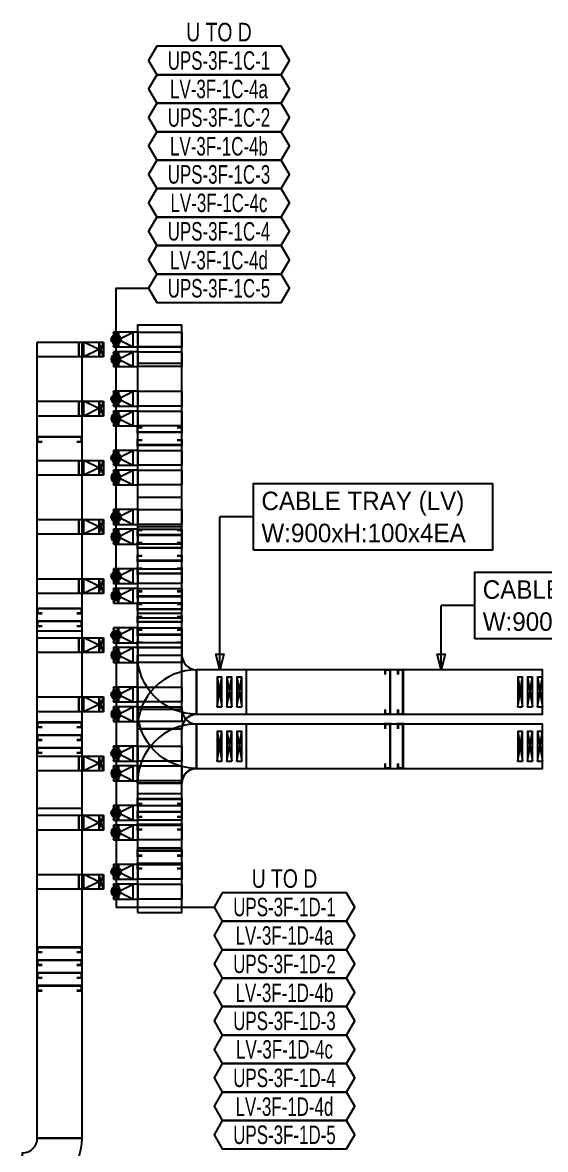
# Model space of a CAD drawing. Header units: millimetres. Extents: x 28900 to 374393, y -351975 to 838289.
# Drawn here: x 288904 to 299512, y 399720 to 422581 of the extents above; entities that cross this region are included whole.
import ezdxf
from ezdxf.enums import TextEntityAlignment as Align

# ---------------------------------------------------------------- set-up
doc = ezdxf.new("R2010")
doc.units = ezdxf.units.MM
doc.header["$LTSCALE"] = 150
for name, color, linetype in [('-----26 Electrical Cable Tray_HV_N', 30, 'Continuous'), ('-----26 Electrical Cable Tray_LV_UPS1', 6, 'Continuous'), ('-----26 Electrical Cable Tray_LV_UPS2', 2, 'Continuous'), ('-----26 Electrical Cable Tray_LV_UPSBAT', 11, 'Continuous'), ('-----99 Cable Schedule', 2, 'Continuous')]:
    doc.layers.add(name, color=color, linetype=linetype)
doc.styles.add('ELEC', font='Dotum.ttf')

# ---------------------------------------------------------------- blocks, each defined once
blk = doc.blocks.new('A$550585017316')
at = {"color": 0}
for p, q in [((400, 300), (0, 300)), ((0, 300), (0, 0)), ((500, 300), (400, 300)), ((500, 0), (500, 300)), ((0, 0), (400, 0)), ((400, 0), (500, 0))]:
    blk.add_line(p, q, dxfattribs=at)
at = {"color": 8}
for p, q in [((100, 0), (0, 300)), ((0, 0), (100, 300)), ((100, 150), (400, 300)), ((100, 300), (100, 0)), ((400, 0), (400, 300)), ((100, 150), (400, 0))]:
    blk.add_line(p, q, dxfattribs=at)
blk = doc.blocks.new('A$C9a0ab699')
h = blk.add_hatch(color=0)
edge = h.paths.add_edge_path()
edge.add_arc((64.00719340983778, 64.00719340983778), 64.0071934098378, 720.0000000000341, 1080.000000000034, ccw=False)
at = {"color": 0}
blk.add_circle((64.00719340983778, 64.00719340983778), 64.0071934098378, dxfattribs=at)

msp = doc.modelspace()

# ---------------------------------------------------------------- linework, layer by layer
at = {"layer": '-----26 Electrical Cable Tray_HV_N', "color": 1}
for p, q in [((293590.2455338672, 412551.5399021779), (292905.2645042925, 412551.5399021779)), ((298080.0020357374, 410753.167597133), (297395.0210061627, 410753.167597133))]:
    msp.add_line(p, q, dxfattribs=at)
for points in [[(293590.2455338672, 411876.5399021779), (293590.2455338672, 413226.5399021779), (298436.2649360066, 413226.5399021779), (298436.2649360066, 411876.5399021779)], [(298080.0020357374, 410078.167597133), (298080.0020357374, 411428.167597133), (302926.0214378768, 411428.167597133), (302926.0214378768, 410078.167597133)]]:
    msp.add_lwpolyline(points, close=True, dxfattribs=at)
for points in [[(292905.2641453756, 409449.9993575179), (292825.2641453756, 409769.9993575179), (292985.2641453756, 409769.9993575179), (292905.2641453756, 409449.9993575179), (292905.2649995977, 412551.5399021779)], [(297395.0206472459, 409449.9993575179), (297315.0206472459, 409769.9993575179), (297475.0206472459, 409769.9993575179), (297395.0206472459, 409449.9993575179), (297395.0210061627, 410753.167597133)]]:
    msp.add_lwpolyline(points, dxfattribs=at)
at = {"layer": '-----26 Electrical Cable Tray_LV_UPS1'}
for points, elevation in [([(291235.5775119852, 409750.0040227161), (292135.5775119852, 409750.0040227161), (292135.5821771834, 416443.2808967411), (291235.5821771834, 416443.2808967411)], -3.247652379101226e-10), ([(291251.0000009005, 416299.9993575978), (292135.5788243496, 416299.9993575978), (292135.5788243496, 415999.9993575978), (291251.0000009005, 415999.9993575978)], 3.701324547576783e-10), ([(291251.0000009005, 415099.9993575978), (292135.5788243496, 415099.9993575978), (292135.5788243496, 414799.9993575978), (291251.0000009005, 414799.9993575978)], 3.701324547576783e-10), ([(291251.0000009005, 413899.9993575978), (292135.5788243496, 413899.9993575978), (292135.5788243496, 413599.9993575978), (291251.0000009005, 413599.9993575978)], 3.701324547576783e-10), ([(291235.5775119852, 409750.0040227161), (292135.5775119852, 409750.0040227161), (292135.5821771834, 412946.3479550721), (291235.5821771834, 412946.3479550721)], -3.247652379101226e-10), ([(291251.0000009005, 412699.9993575978), (292135.5788243496, 412699.9993575978), (292135.5788243496, 412399.9993575978), (291251.0000009005, 412399.9993575978)], 3.701324547576783e-10), ([(291251.0000009005, 411499.9993575978), (292135.5788243496, 411499.9993575978), (292135.5788243496, 411199.9993575978), (291251.0000009005, 411199.9993575978)], 3.701324547576783e-10), ([(291235.5775119852, 409750.0040227161), (292135.5775119852, 409750.0040227161), (292135.5821771834, 410594.2948789333), (291235.5821771834, 410594.2948789333)], -3.247652379101226e-10), ([(291251.0000009005, 410299.9993575978), (292135.5788243496, 410299.9993575978), (292135.5788243496, 409999.9993575978), (291251.0000009005, 409999.9993575978)], 3.701324547576783e-10), ([(292435.5775119852, 409450.0040227161), (292435.5775119852, 408550.0040227161), (299450.0000004554, 408549.9993575179), (299450.0000004554, 409449.9993575179)], -3.247652379101226e-10), ([(292435.5775119852, 409450.0040227161), (292435.5775119852, 408550.0040227161), (299450.0000004554, 408549.9993575179), (299450.0000004554, 409449.9993575179)], -3.247652379101226e-10), ([(292435.5775119854, 409450.0034030247), (292435.5775119854, 408550.0034030247), (293450.000001793, 408549.9980725431), (293450.000001793, 409449.9980725431)], -3.247652379101226e-10), ([(292435.5775119854, 409450.0034030247), (292435.5775119854, 408550.0034030247), (293450.000001793, 408549.9980725431), (293450.000001793, 409449.9980725431)], -3.247652379101226e-10), ([(292950.000001793, 408699.9980725431), (292950.000001793, 409299.9980725431), (292850.000001793, 409299.9980725431), (292850.000001793, 408699.9980725431)], -3.247652379101226e-10), ([(293150.000001793, 408699.9980725431), (293150.000001793, 409299.9980725431), (293050.000001793, 409299.9980725431), (293050.000001793, 408699.9980725431)], -3.247652379101226e-10), ([(293350.000001793, 408699.9980725431), (293350.000001793, 409299.9980725431), (293250.000001793, 409299.9980725431), (293250.000001793, 408699.9980725431)], -3.247652379101226e-10), ([(299050.0000004554, 408699.9993575179), (299050.0000004554, 409299.9993575179), (298950.0000004554, 409299.9993575179), (298950.0000004554, 408699.9993575179)], -3.247652379101226e-10), ([(299250.0000004554, 408699.9993575179), (299250.0000004554, 409299.9993575179), (299150.0000004554, 409299.9993575179), (299150.0000004554, 408699.9993575179)], -3.247652379101226e-10), ([(299450.0000004554, 408699.9993575179), (299450.0000004554, 409299.9993575179), (299350.0000004554, 409299.9993575179), (299350.0000004554, 408699.9993575179)], -3.247652379101226e-10), ([(291251.0000009005, 409099.9993575978), (292135.5788243496, 409099.9993575978), (292135.5788243496, 408799.9993575978), (291251.0000009005, 408799.9993575978)], 3.701324547576783e-10), ([(291235.5775119852, 406938.3083505302), (292135.5775119852, 406938.3083505302), (292135.5821771834, 408250.0034030247), (291235.5821771834, 408250.0034030247)], -3.247652379101226e-10), ([(291235.5775119852, 404523.6856770802), (292135.5775119852, 404523.6856770802), (292135.5821771834, 408250.0034030247), (291235.5821771834, 408250.0034030247)], -3.247652379101226e-10), ([(291251.0000009005, 407899.9993575978), (292135.5788243496, 407899.9993575978), (292135.5788243496, 407599.9993575978), (291251.0000009005, 407599.9993575978)], 3.701324547576783e-10), ([(291251.0000009005, 406699.9993575978), (292135.5788243496, 406699.9993575978), (292135.5788243496, 406399.9993575978), (291251.0000009005, 406399.9993575978)], 3.701324547576783e-10), ([(291251.0000009005, 405499.9993575978), (292135.5788243496, 405499.9993575978), (292135.5788243496, 405199.9993575978), (291251.0000009005, 405199.9993575978)], 3.701324547576783e-10)]:
    msp.add_lwpolyline(points, close=True, dxfattribs=dict(at, elevation=elevation))
at = {"layer": '-----26 Electrical Cable Tray_LV_UPS1', "ltscale": 7.5, "const_width": 50}
for points, elevation in [([(291335.572786285, 414110.2404087192), (291235.572786285, 414110.2404087192), (291235.572786285, 414010.2404087192), (292135.502461914, 414010.2549583533), (292135.502461914, 414110.2549583533), (292035.502461914, 414110.2549583533)], -4.846904905104213e-09), ([(291335.5775119852, 411763.7568040671), (291235.5775119852, 411763.7568040671), (291235.5775119852, 411663.7568040671), (292135.5071876142, 411663.7713537012), (292135.5071876142, 411763.7713537012), (292035.5071876142, 411763.7713537012)], -3.247652379101226e-10), ([(291335.5822376854, 411503.9407951759), (291235.5822376854, 411503.9407951759), (291235.5822376854, 411403.9407951759), (292135.5119133145, 411403.95534481), (292135.5119133145, 411503.95534481), (292035.5119133145, 411503.95534481)], 4.197374429283968e-09), ([(291335.572786285, 410521.8391100715), (291235.572786285, 410521.8391100715), (291235.572786285, 410421.8391100715), (292135.502461914, 410421.8536597055), (292135.502461914, 410521.8536597055), (292035.502461914, 410521.8536597055)], -4.846904905104213e-09), ([(291335.5775119852, 410262.0231011803), (291235.5775119852, 410262.0231011803), (291235.5775119852, 410162.0231011803), (292135.5071876142, 410162.0376508143), (292135.5071876142, 410262.0376508143), (292035.5071876142, 410262.0376508143)], -3.247652379101226e-10), ([(291335.5822376854, 410002.2070922891), (291235.5822376854, 410002.2070922891), (291235.5822376854, 409902.2070922891), (292135.5119133145, 409902.2216419231), (292135.5119133145, 410002.2216419231), (292035.5119133145, 410002.2216419231)], 4.197374429283968e-09), ([(296261.1839915642, 409350.0040832181), (296261.1839915642, 409450.0040832181), (296361.1839915642, 409450.0040832181), (296361.1694419301, 408550.0744075891), (296261.1694419301, 408550.0744075891), (296261.1694419301, 408650.0744075891)], -4.137683191712752e-09), ([(296521.0000004554, 409349.9993575179), (296521.0000004554, 409449.9993575179), (296621.0000004554, 409449.9993575179), (296620.9854508213, 408550.0696818889), (296520.9854508213, 408550.0696818889), (296520.9854508213, 408650.0696818889)], 3.84456475481338e-10), ([(291335.5775119852, 406728.4999805439), (291235.5775119852, 406728.4999805439), (291235.5775119852, 406828.4999805439), (292135.5071876142, 406828.4854309098), (292135.5071876142, 406728.4854309098), (292035.5071876142, 406728.4854309098)], -3.247652379101226e-10), ([(291335.5775119852, 405680.0487853607), (291235.5775119852, 405680.0487853607), (291235.5775119852, 405780.0487853607), (292135.5071876142, 405780.0342357266), (292135.5071876142, 405680.0342357266), (292035.5071876142, 405680.0342357266)], -3.247652379101226e-10)]:
    msp.add_lwpolyline(points, dxfattribs=dict(at, elevation=elevation))
at = {"layer": '-----26 Electrical Cable Tray_LV_UPS1', "elevation": -3.247652379101226e-10}
for points in [[(292135.5775119852, 409750.0040227161), (292135.5775119852, 409750.0040227161, 0.414213562373095), (292435.5775119852, 409450.0040227161), (292435.5775119852, 409450.0040227161), (292435.5775119852, 408550.0040227161, -0.4142135623731661), (291235.5775119852, 409750.0040227161)], [(292135.5775119852, 409750.0040227161), (292135.5775119852, 409750.0040227161, 0.414213562373095), (292435.5775119852, 409450.0040227161), (292435.5775119852, 409450.0040227161), (292435.5775119852, 408550.0040227161, -0.4142135623731661), (291235.5775119852, 409750.0040227161)], [(292135.5775119854, 408250.0034030247), (291235.5775119854, 408250.0034030247), (291235.5775119854, 408250.0034030247), (291235.5775119854, 409750.0034030247), (292135.5775119854, 409750.0034030247, 0.414213562373095), (292435.5775119854, 409450.0034030247), (292435.5775119854, 408550.0034030247), (292435.5775119854, 408550.0034030247, 0.414213562373095)], [(292135.5775119852, 408250.0027833332), (292135.5775119852, 408250.0027833332, -0.414213562373095), (292435.5775119852, 408550.0027833332), (292435.5775119852, 408550.0027833332), (292435.5775119852, 409450.0027833332, 0.4142135623731661), (291235.5775119852, 408250.0027833332)]]:
    msp.add_lwpolyline(points, format="xyb", close=True, dxfattribs=at)
for points in [[(292850.000001793, 408699.9980725431), (292950.000001793, 409299.9980725431)], [(292850.000001793, 409299.9980725431), (292950.000001793, 408699.9980725431)], [(293050.000001793, 408699.9980725431), (293150.000001793, 409299.9980725431)], [(293050.000001793, 409299.9980725431), (293150.000001793, 408699.9980725431)], [(293250.000001793, 408699.9980725431), (293350.000001793, 409299.9980725431)], [(293250.000001793, 409299.9980725431), (293350.000001793, 408699.9980725431)], [(298950.0000004554, 408699.9993575179), (299050.0000004554, 409299.9993575179)], [(298950.0000004554, 409299.9993575179), (299050.0000004554, 408699.9993575179)], [(299150.0000004554, 408699.9993575179), (299250.0000004554, 409299.9993575179)], [(299150.0000004554, 409299.9993575179), (299250.0000004554, 408699.9993575179)], [(299350.0000004554, 408699.9993575179), (299450.0000004554, 409299.9993575179)], [(299350.0000004554, 409299.9993575179), (299450.0000004554, 408699.9993575179)]]:
    msp.add_lwpolyline(points, dxfattribs=at)
at = {"layer": '-----26 Electrical Cable Tray_LV_UPS2'}
for points in [[(291235.5775119852, 408650.005262099), (292135.5775119852, 408650.005262099), (292135.5821771835, 415994.184151585), (291235.5821771835, 415994.184151585)], [(291235.5775119852, 408650.005262099), (292135.5775119852, 408650.005262099), (292135.5821771835, 415664.4277505692), (291235.5821771835, 415664.4277505692)], [(291235.5775119852, 408650.005262099), (292135.5775119852, 408650.005262099), (292135.5821771835, 412350.0194350609), (291235.5821771835, 412350.0194350609)], [(291235.5767803937, 408650.0086785194), (292135.5767803937, 408650.0086785194), (292135.5814455919, 410497.2929710231), (291235.5814455919, 410497.2929710231)], [(292435.5767803937, 408350.0086785194), (292435.5767803937, 407450.0086785194), (293449.9992702013, 407450.0033480378), (293449.9992702013, 408350.0033480378)], [(292435.5767803937, 408350.0086785194), (292435.5767803937, 407450.0086785194), (293449.9992702013, 407450.0033480378), (293449.9992702013, 408350.0033480378)], [(292435.5775119852, 408350.0040227161), (292435.5775119852, 407450.0040227161), (299450.0000004554, 407449.9993575179), (299450.0000004554, 408349.9993575179)], [(292435.5775119852, 408350.0040227161), (292435.5775119852, 407450.0040227161), (299450.0000004554, 407449.9993575179), (299450.0000004554, 408349.9993575179)], [(292949.9992702013, 407600.0033480378), (292949.9992702013, 408200.0033480378), (292849.9992702013, 408200.0033480378), (292849.9992702013, 407600.0033480378)], [(293149.9992702013, 407600.0033480378), (293149.9992702013, 408200.0033480378), (293049.9992702013, 408200.0033480378), (293049.9992702013, 407600.0033480378)], [(293349.9992702013, 407600.0033480378), (293349.9992702013, 408200.0033480378), (293249.9992702013, 408200.0033480378), (293249.9992702013, 407600.0033480378)], [(299050.0000004554, 407599.9993575179), (299050.0000004554, 408199.9993575179), (298950.0000004554, 408199.9993575179), (298950.0000004554, 407599.9993575179)], [(299250.0000004554, 407599.9993575179), (299250.0000004554, 408199.9993575179), (299150.0000004554, 408199.9993575179), (299150.0000004554, 407599.9993575179)], [(299450.0000004554, 407599.9993575179), (299450.0000004554, 408199.9993575179), (299350.0000004554, 408199.9993575179), (299350.0000004554, 407599.9993575179)], [(291235.5721151954, 405838.3136260249), (292135.5721151954, 405838.3136260249), (292135.5767803937, 407150.0086785194), (291235.5767803937, 407150.0086785194)], [(291235.5775119852, 404523.6856770802), (292135.5775119852, 404523.6856770802), (292135.5767803937, 407150.0086785194), (291235.5767803937, 407150.0086785194)]]:
    msp.add_lwpolyline(points, close=True, dxfattribs=at)
at = {"layer": '-----26 Electrical Cable Tray_LV_UPS2', "elevation": 3.701324547576783e-10}
for points in [[(291251.0000009005, 415899.9993575978), (292135.5788243495, 415899.9993575978), (292135.5788243495, 415599.9993575978), (291251.0000009005, 415599.9993575978)], [(291251.0000009005, 414699.9993575978), (292135.5788243495, 414699.9993575978), (292135.5788243495, 414399.9993575978), (291251.0000009005, 414399.9993575978)], [(291251.0000009005, 413499.9993575978), (292135.5788243495, 413499.9993575978), (292135.5788243495, 413199.9993575978), (291251.0000009005, 413199.9993575978)], [(291251.0000009005, 412299.9993575978), (292135.5788243495, 412299.9993575978), (292135.5788243495, 411999.9993575978), (291251.0000009005, 411999.9993575978)], [(291251.0000009005, 411099.9993575978), (292135.5788243495, 411099.9993575978), (292135.5788243495, 410799.9993575978), (291251.0000009005, 410799.9993575978)], [(291251.0000009005, 409899.9993575978), (292135.5788243495, 409899.9993575978), (292135.5788243495, 409599.9993575978), (291251.0000009005, 409599.9993575978)], [(291251.0000009005, 408699.9993575978), (292135.5788243495, 408699.9993575978), (292135.5788243495, 408399.9993575978), (291251.0000009005, 408399.9993575978)], [(291251.0000009005, 407499.9993575978), (292135.5788243495, 407499.9993575978), (292135.5788243495, 407199.9993575978), (291251.0000009005, 407199.9993575978)], [(291251.0000009005, 406299.9993575978), (292135.5788243495, 406299.9993575978), (292135.5788243495, 405999.9993575978), (291251.0000009005, 405999.9993575978)], [(291251.0000009005, 405099.9993575978), (292135.5788243495, 405099.9993575978), (292135.5788243495, 404799.9993575978), (291251.0000009005, 404799.9993575978)]]:
    msp.add_lwpolyline(points, close=True, dxfattribs=at)
at = {"layer": '-----26 Electrical Cable Tray_LV_UPS2', "ltscale": 7.5, "const_width": 50}
for points, elevation in [([(291335.50541143, 414370.0564165976), (291235.50541143, 414370.0564165976), (291235.50541143, 414270.0564165976), (292135.435087059, 414270.0709662316), (292135.435087059, 414370.0709662316), (292035.435087059, 414370.0709662316)], -9.369044572298304e-09), ([(291335.5416976957, 412283.3888214233), (291235.5416976957, 412283.3888214233), (291235.5416976957, 412183.3888214233), (292135.4713733247, 412183.4033710574), (292135.4713733247, 412283.4033710574), (292035.4713733247, 412283.4033710574)], -9.369044572298304e-09), ([(291335.5458982772, 412023.5728125236), (291235.5458982772, 412023.5728125236), (291235.5458982772, 411923.5728125236), (292135.4755739062, 411923.5873621577), (292135.4755739062, 412023.5873621577), (292035.4755739062, 412023.5873621577)], -4.846904905104213e-09), ([(291335.5643851222, 411041.4711278709), (291235.5643851222, 411041.4711278709), (291235.5643851222, 410941.4711278709), (292135.4940607512, 410941.485677505), (292135.4940607512, 411041.485677505), (292035.4940607512, 411041.485677505)], -1.389118423949239e-08), ([(291335.5685857036, 410781.6551189712), (291235.5685857036, 410781.6551189712), (291235.5685857036, 410681.6551189712), (292135.4982613326, 410681.6696686053), (292135.4982613326, 410781.6696686053), (292035.4982613326, 410781.6696686053)], -9.369044572298304e-09), ([(296261.1839915642, 408250.0040832181), (296261.1839915642, 408350.0040832181), (296361.1839915642, 408350.0040832181), (296361.1694419301, 407450.0744075891), (296261.1694419301, 407450.0744075891), (296261.1694419301, 407550.0744075891)], -3.79023434537885e-09), ([(296521.0000004554, 408249.9993575179), (296521.0000004554, 408349.9993575179), (296621.0000004554, 408349.9993575179), (296620.9854508213, 407450.0696818889), (296520.9854508213, 407450.0696818889), (296520.9854508213, 407550.0696818889)], 7.319053218152405e-10), ([(291335.572786285, 406468.6839716527), (291235.572786285, 406468.6839716527), (291235.572786285, 406568.6839716527), (292135.502461914, 406568.6694220186), (292135.502461914, 406468.6694220186), (292035.502461914, 406468.6694220186)], -4.846904905104213e-09), ([(291335.5685857036, 406208.867962753), (291235.5685857036, 406208.867962753), (291235.5685857036, 406308.867962753), (292135.4982613326, 406308.8534131189), (292135.4982613326, 406208.8534131189), (292035.4982613326, 406208.8534131189)], -9.369044572298304e-09), ([(291335.572786285, 405420.2327764695), (291235.572786285, 405420.2327764695), (291235.572786285, 405520.2327764695), (292135.502461914, 405520.2182268354), (292135.502461914, 405420.2182268354), (292035.502461914, 405420.2182268354)], -4.846904905104213e-09)]:
    msp.add_lwpolyline(points, dxfattribs=dict(at, elevation=elevation))
at = {"layer": '-----26 Electrical Cable Tray_LV_UPS2'}
for points in [[(292135.5767803937, 407150.0086785194), (291235.5767803937, 407150.0086785194), (291235.5767803937, 407150.0086785194), (291235.5767803937, 408650.0086785194), (292135.5767803937, 408650.0086785194, 0.414213562373095), (292435.5767803937, 408350.0086785194), (292435.5767803937, 407450.0086785194), (292435.5767803937, 407450.0086785194, 0.414213562373095)], [(292135.5775119852, 408650.005262099), (292135.5775119852, 408650.005262099, 0.414213562373095), (292435.5775119852, 408350.005262099), (292435.5775119852, 408350.005262099), (292435.5775119852, 407450.005262099, -0.4142135623731661), (291235.5775119852, 408650.005262099)], [(292135.5775119852, 408650.005262099), (292135.5775119852, 408650.005262099, 0.414213562373095), (292435.5775119852, 408350.005262099), (292435.5775119852, 408350.005262099), (292435.5775119852, 407450.005262099, -0.4142135623731661), (291235.5775119852, 408650.005262099)], [(292135.5775119852, 407150.0120949398), (292135.5775119852, 407150.0120949398, -0.414213562373095), (292435.5775119852, 407450.0120949398), (292435.5775119852, 407450.0120949398), (292435.5775119852, 408350.0120949398, 0.4142135623731661), (291235.5775119852, 407150.0120949398)]]:
    msp.add_lwpolyline(points, format="xyb", close=True, dxfattribs=at)
for points in [[(292849.9992702013, 407600.0033480378), (292949.9992702013, 408200.0033480378)], [(292849.9992702013, 408200.0033480378), (292949.9992702013, 407600.0033480378)], [(293049.9992702013, 407600.0033480378), (293149.9992702013, 408200.0033480378)], [(293049.9992702013, 408200.0033480378), (293149.9992702013, 407600.0033480378)], [(293249.9992702013, 407600.0033480378), (293349.9992702013, 408200.0033480378)], [(293249.9992702013, 408200.0033480378), (293349.9992702013, 407600.0033480378)], [(298950.0000004554, 407599.9993575179), (299050.0000004554, 408199.9993575179)], [(298950.0000004554, 408199.9993575179), (299050.0000004554, 407599.9993575179)], [(299150.0000004554, 407599.9993575179), (299250.0000004554, 408199.9993575179)], [(299150.0000004554, 408199.9993575179), (299250.0000004554, 407599.9993575179)], [(299350.0000004554, 407599.9993575179), (299450.0000004554, 408199.9993575179)], [(299350.0000004554, 408199.9993575179), (299450.0000004554, 407599.9993575179)]]:
    msp.add_lwpolyline(points, dxfattribs=at)
at = {"layer": '-----26 Electrical Cable Tray_LV_UPSBAT', "elevation": 3.701324547576783e-10}
for points in [[(289203.5947405561, 416098.4124384834), (290048.0820838072, 416098.4484404576), (290048.0820838072, 415798.4484404576), (289203.5947405561, 415798.4124384834)], [(289203.5947405561, 416098.4124384834), (290103.5947405561, 416098.4124384834), (290103.5947405564, 399949.9993575416), (289203.5947405564, 399949.9993575416)], [(289203.5947405561, 414898.4124384834), (290048.0820838072, 414898.4484404576), (290048.0820838072, 414598.4484404576), (289203.5947405561, 414598.4124384834)], [(289203.5947405561, 413698.4124384834), (290048.0820838072, 413698.4484404576), (290048.0820838072, 413398.4484404576), (289203.5947405561, 413398.4124384834)], [(289203.5947405561, 412498.4124384834), (290048.0820838072, 412498.4484404576), (290048.0820838072, 412198.4484404576), (289203.5947405561, 412198.4124384834)], [(289203.5947405562, 412498.4304394705), (290103.5947405562, 412498.4304394705), (290103.5947405564, 399949.9993575416), (289203.5947405564, 399949.9993575416)], [(289203.5947405561, 411298.4124384834), (290048.0820838072, 411298.4484404576), (290048.0820838072, 410998.4484404576), (289203.5947405561, 410998.4124384834)], [(289203.5947405562, 410243.0693198552), (290103.5947405562, 410243.0693198552), (290103.5947405564, 399949.9993575416), (289203.5947405564, 399949.9993575416)], [(289203.5947405561, 410098.4124384834), (290048.0820838072, 410098.4484404576), (290048.0820838072, 409798.4484404576), (289203.5947405561, 409798.4124384834)], [(289203.5947405561, 408898.4124384834), (290048.0820838072, 408898.4484404576), (290048.0820838072, 408598.4484404576), (289203.5947405561, 408598.4124384834)], [(289203.5947405561, 407698.4124384834), (290048.0820838072, 407698.4484404576), (290048.0820838072, 407398.4484404576), (289203.5947405561, 407398.4124384834)], [(289203.5947405562, 406643.0693198552), (290103.5947405562, 406643.0693198552), (290103.5947405564, 399949.9993575416), (289203.5947405564, 399949.9993575416)], [(289203.5947405561, 406498.4124384834), (290048.0820838072, 406498.4484404576), (290048.0820838072, 406198.4484404576), (289203.5947405561, 406198.4124384834)], [(289203.5947405561, 405298.4124384834), (290048.0820838072, 405298.4484404576), (290048.0820838072, 404998.4484404576), (289203.5947405561, 404998.4124384834)]]:
    msp.add_lwpolyline(points, close=True, dxfattribs=at)
at = {"layer": '-----26 Electrical Cable Tray_LV_UPSBAT', "ltscale": 7.5, "const_width": 50}
for points, elevation in [([(289303.5945216183, 414076.2159063597), (289203.5945216183, 414076.2159063597), (289203.5945216183, 414176.2159063597), (290103.5241972473, 414176.2013567257), (290103.5241972473, 414076.2013567257), (290003.5241972473, 414076.2013567257)], 3.701324547576783e-10), ([(289303.5945216183, 410595.1427665534), (289203.5945216183, 410595.1427665534), (289203.5945216183, 410695.1427665534), (290103.5241972473, 410695.1282169194), (290103.5241972473, 410595.1282169194), (290003.5241972473, 410595.1282169194)], 3.701324547576783e-10), ([(289303.5897959181, 410335.3267576622), (289203.5897959181, 410335.3267576622), (289203.5897959181, 410435.3267576622), (290103.5194715471, 410435.3122080282), (290103.5194715471, 410335.3122080282), (290003.5194715471, 410335.3122080282)], -4.152007212436412e-09), ([(289303.5945216183, 408285.7499106503), (289203.5945216183, 408285.7499106503), (289203.5945216183, 408385.7499106503), (290103.5241972473, 408385.7353610162), (290103.5241972473, 408285.7353610162), (290003.5241972473, 408285.7353610162)], 3.701324547576783e-10), ([(289303.5897959181, 408025.9339017591), (289203.5897959181, 408025.9339017591), (289203.5897959181, 408125.9339017591), (290103.5194715471, 408125.919352125), (290103.5194715471, 408025.919352125), (290003.5194715471, 408025.919352125)], -4.152007212436412e-09), ([(289303.5855953367, 407766.1178928594), (289203.5855953367, 407766.1178928594), (289203.5855953367, 407866.1178928594), (290103.5152709657, 407866.1033432253), (290103.5152709657, 407766.1033432253), (290003.5152709657, 407766.1033432253)], -8.674146879630503e-09), ([(289303.5945216183, 403721.2435299312), (289203.5945216183, 403721.2435299312), (289203.5945216183, 403821.2435299312), (290103.5241972473, 403821.2289802971), (290103.5241972473, 403721.2289802971), (290003.5241972473, 403721.2289802971)], 3.701324547576783e-10), ([(289303.5897959181, 403461.42752104), (289203.5897959181, 403461.42752104), (289203.5897959181, 403561.42752104), (290103.5194715471, 403561.4129714059), (290103.5194715471, 403461.4129714059), (290003.5194715471, 403461.4129714059)], -4.152007212436412e-09), ([(289303.5855953367, 403201.6115121403), (289203.5855953367, 403201.6115121403), (289203.5855953367, 403301.6115121403), (290103.5152709657, 403301.5969625062), (290103.5152709657, 403201.5969625062), (290003.5152709657, 403201.5969625062)], -8.674146879630503e-09), ([(289303.5813947553, 402941.7955032405), (289203.5813947553, 402941.7955032405), (289203.5813947553, 403041.7955032405), (290103.5110703843, 403041.7809536065), (290103.5110703843, 402941.7809536065), (290003.5110703843, 402941.7809536065)], -1.319628654682459e-08)]:
    msp.add_lwpolyline(points, dxfattribs=dict(at, elevation=elevation))
at = {"layer": '-----26 Electrical Cable Tray_LV_UPSBAT', "elevation": 3.701324547576783e-10}
msp.add_lwpolyline([(288903.5947405564, 399649.9993575416), (288903.5947405564, 399649.9993575416, 0.414213562373095), (289203.5947405564, 399949.9993575416), (289203.5947405564, 399949.9993575416), (290103.5947405564, 399949.9993575416, -0.4142135623731661), (288903.5947405564, 398749.9993575416)], format="xyb", close=True, dxfattribs=at)
msp.add_lwpolyline([(288903.5947405564, 399649.9993575416), (288903.5947405564, 399649.9993575416, 0.414213562373095), (289203.5947405564, 399949.9993575416), (289203.5947405564, 399949.9993575416), (290103.5947405564, 399949.9993575416, -0.4142135623731661), (288903.5947405564, 398749.9993575416)], format="xyb", close=True, dxfattribs=at)
at = {"layer": '-----99 Cable Schedule', "color": 1, "elevation": 3.701324547576783e-10}
for points in [[(291627.3339951067, 422098.8986581322), (291460.6241048948, 421810.1486581304), (291627.3339951093, 421521.3986581269), (294149.9032278846, 421521.3986581269), (294316.613118108, 421810.1486581304), (294149.9032278821, 422098.8986581322)], [(291627.3339951092, 421521.3986581269), (291460.6241048973, 421232.6486581252), (291627.3339951119, 420943.8986581217), (294149.9032278871, 420943.8986581217), (294316.6131181105, 421232.6486581252), (294149.9032278846, 421521.3986581269)], [(291627.3339951118, 420943.8986581217), (291460.6241048999, 420655.14865812), (291627.3339951144, 420366.3986581165), (294149.9032278897, 420366.3986581165), (294316.6131181131, 420655.14865812), (294149.9032278872, 420943.8986581217)], [(291627.3339951144, 420366.3986581165), (291460.6241049024, 420077.6486581147), (291627.333995117, 419788.8986581112), (294149.9032278922, 419788.8986581112), (294316.6131181156, 420077.6486581147), (294149.9032278897, 420366.3986581165)], [(291627.3339951169, 419788.8986581112), (291460.624104905, 419500.1486581095), (291627.3339951196, 419211.398658106), (294149.9032278948, 419211.398658106), (294316.6131181182, 419500.1486581095), (294149.9032278923, 419788.8986581112)], [(291627.3339951195, 419211.398658106), (291460.6241049076, 418922.6486581042), (291627.3339951221, 418633.8986581007), (294149.9032278974, 418633.8986581007), (294316.6131181208, 418922.6486581042), (294149.9032278949, 419211.398658106)], [(291627.3339951169, 418633.8986581007), (291460.624104905, 418345.148658099), (291627.3339951196, 418056.3986580955), (294149.9032278948, 418056.3986580955), (294316.6131181182, 418345.148658099), (294149.9032278923, 418633.8986581007)], [(291627.3339951195, 418056.3986580955), (291460.6241049076, 417767.6486580938), (291627.3339951221, 417478.8986580903), (294149.9032278974, 417478.8986580903), (294316.6131181208, 417767.6486580938), (294149.9032278949, 418056.3986580955)], [(291627.3339951169, 417478.8986580903), (291460.624104905, 417190.1486580885), (291627.3339951196, 416901.398658085), (294149.9032278948, 416901.398658085), (294316.6131181182, 417190.1486580885), (294149.9032278923, 417478.8986580903)], [(292956.4082394587, 404926.7088325746), (292789.6983492468, 404637.9588325729), (292956.4082394612, 404349.2088325694), (295478.9774722365, 404349.2088325694), (295645.68736246, 404637.9588325729), (295478.9774722341, 404926.7088325746)], [(292956.4082394612, 404349.2088325694), (292789.6983492493, 404060.4588325676), (292956.4082394638, 403771.7088325641), (295478.9774722391, 403771.7088325641), (295645.6873624625, 404060.4588325676), (295478.9774722366, 404349.2088325694)], [(292956.4082394638, 403771.7088325641), (292789.6983492519, 403482.9588325624), (292956.4082394664, 403194.2088325589), (295478.9774722416, 403194.2088325589), (295645.6873624651, 403482.9588325624), (295478.9774722392, 403771.7088325641)], [(292956.4082394664, 403194.2088325589), (292789.6983492544, 402905.4588325571), (292956.4082394689, 402616.7088325536), (295478.9774722442, 402616.7088325536), (295645.6873624676, 402905.4588325571), (295478.9774722417, 403194.2088325589)], [(292956.4082394689, 402616.7088325536), (292789.698349257, 402327.9588325519), (292956.4082394715, 402039.2088325484), (295478.9774722467, 402039.2088325484), (295645.6873624702, 402327.9588325519), (295478.9774722443, 402616.7088325536)], [(292956.4082394715, 402039.2088325484), (292789.6983492596, 401750.4588325467), (292956.4082394741, 401461.7088325432), (295478.9774722493, 401461.7088325432), (295645.6873624728, 401750.4588325467), (295478.9774722469, 402039.2088325484)], [(292956.4082394689, 401461.7088325432), (292789.698349257, 401172.9588325414), (292956.4082394715, 400884.2088325379), (295478.9774722467, 400884.2088325379), (295645.6873624702, 401172.9588325414), (295478.9774722443, 401461.7088325432)], [(292956.4082394715, 400884.2088325379), (292789.6983492596, 400595.4588325362), (292956.4082394741, 400306.7088325327), (295478.9774722493, 400306.7088325327), (295645.6873624728, 400595.4588325362), (295478.9774722469, 400884.2088325379)], [(292956.4082394689, 400306.7088325327), (292789.698349257, 400017.9588325309), (292956.4082394715, 399729.2088325275), (295478.9774722467, 399729.2088325275), (295645.6873624702, 400017.9588325309), (295478.9774722443, 400306.7088325327)]]:
    msp.add_lwpolyline(points, close=True, dxfattribs=at)
for points in [[(290801.0000009005, 410949.9993575978), (290801.0000009005, 417190.1486580886), (291460.6241048948, 417190.1486580886)], [(290803.8722166098, 410141.3827104701), (290801.0000009005, 404637.9588325728), (292789.6983492468, 404637.9588325729)]]:
    msp.add_lwpolyline(points, dxfattribs=at)

# ---------------------------------------------------------------- block references
at = {"layer": '-----26 Electrical Cable Tray_LV_UPS1'}
for p in [(290751.0000009005, 415999.9993575978), (290751.0000009005, 414799.9993575978), (290751.0000009005, 413599.9993575978), (290751.0000009005, 412399.9993575978), (290751.0000009005, 411199.9993575978), (290751.0000009005, 409999.9993575978), (290751.0000009005, 408799.9993575978), (290751.0000009005, 407599.9993575978), (290751.0000009005, 406399.9993575978), (290751.0000009005, 405199.9993575978)]:
    msp.add_blockref('A$550585017316', p, dxfattribs=at)
at = {"layer": '-----26 Electrical Cable Tray_LV_UPS2'}
for p in [(290751.0000009005, 415599.9993575978), (290751.0000009005, 414399.9993575978), (290751.0000009005, 413199.9993575978), (290751.0000009005, 411999.9993575978), (290751.0000009005, 410799.9993575978), (290751.0000009005, 409599.9993575978), (290751.0000009005, 408399.9993575978), (290751.0000009005, 407199.9993575978), (290751.0000009005, 405999.9993575978), (290751.0000009005, 404799.9993575978)]:
    msp.add_blockref('A$550585017316', p, dxfattribs=at)
at = {"layer": '-----26 Electrical Cable Tray_LV_UPSBAT', "xscale": -1}
for p in [(290549.0000009005, 415798.4124384834), (290549.0000009005, 414598.4124384834), (290549.0000009005, 413398.4124384834), (290549.0000009005, 412198.4124384834), (290549.0000009005, 410998.4124384834), (290549.0000009005, 409798.4124384834), (290549.0000009005, 408598.4124384834), (290549.0000009005, 407398.4124384834), (290549.0000009005, 406198.4124384834), (290549.0000009005, 404998.4124384834)]:
    msp.add_blockref('A$550585017316', p, dxfattribs=at)
at = {"layer": '-----99 Cable Schedule', "color": 1, "xscale": 1.5, "yscale": 1.5, "zscale": 1.5, "rotation": 180}
for p in [(290897.0107910153, 416246.0101477126), (290897.0107910153, 415046.0101477126), (290897.0107910153, 413846.0101477126), (290897.0107910153, 412646.0101477126), (290897.0107910153, 411446.0101477126), (290897.0107910152, 410246.0101477126), (290897.0107910152, 409046.0101477126), (290897.0107910152, 407846.0101477126), (290897.0107910152, 406646.0101477126), (290897.0107910152, 405446.0101477126)]:
    msp.add_blockref('A$C9a0ab699', p, dxfattribs=at)
at = {"layer": '-----99 Cable Schedule', "color": 1, "xscale": -1.5, "yscale": 1.5, "zscale": 1.5}
for p in [(290894.138575306, 415653.988567483), (290894.138575306, 414453.988567483), (290894.138575306, 413253.988567483), (290894.138575306, 412053.988567483), (290894.138575306, 410853.988567483), (290894.138575306, 409653.988567483), (290894.138575306, 408453.988567483), (290894.138575306, 407253.988567483), (290894.138575306, 406053.988567483), (290894.138575306, 404853.988567483)]:
    msp.add_blockref('A$C9a0ab699', p, dxfattribs=at)

# ---------------------------------------------------------------- texts
at = {"layer": '-----26 Electrical Cable Tray_LV_UPS1', "style": 'ELEC'}
for s, p in [('CABLE TRAY (LV)', (293750.2455338672, 412876.5399021779)), ('W:900xH:100x4EA', (293750.2455338672, 412226.5399021779)), ('CABLE TRAY (LV)', (298240.0020357374, 411078.167597133)), ('W:900xH:100x2EA', (298240.0020357374, 410428.167597133))]:
    msp.add_text(s, height=375, dxfattribs=at).set_placement(p, align=Align.MIDDLE_LEFT)
at = {"layer": '-----99 Cable Schedule', "style": 'ELEC'}
for s, width, p in [('U TO D', 0.8, (292888.6186114957, 422387.6486581347)), ('UPS-3F-1C-1', 0.7, (292888.6186114957, 421810.1486581295)), ('LV-3F-1C-4a', 0.7, (292888.6186114982, 421232.6486581243)), ('UPS-3F-1C-2', 0.7, (292888.6186115008, 420655.148658119)), ('LV-3F-1C-4b', 0.7, (292888.6186115033, 420077.6486581138)), ('UPS-3F-1C-3', 0.7, (292888.6186115059, 419500.1486581085)), ('LV-3F-1C-4c', 0.7, (292888.6186115085, 418922.6486581033)), ('UPS-3F-1C-4', 0.7, (292888.6186115059, 418345.1486580981)), ('LV-3F-1C-4d', 0.7, (292888.6186115085, 417767.6486580928)), ('UPS-3F-1C-5', 0.7, (292888.6186115059, 417190.1486580876)), ('U TO D', 0.8, (294217.6928558477, 405215.4588325772)), ('UPS-3F-1D-1', 0.7, (294217.6928558477, 404637.9588325719)), ('LV-3F-1D-4a', 0.7, (294217.6928558502, 404060.4588325667)), ('UPS-3F-1D-2', 0.7, (294217.6928558528, 403482.9588325614)), ('LV-3F-1D-4b', 0.7, (294217.6928558553, 402905.4588325562)), ('UPS-3F-1D-3', 0.7, (294217.6928558579, 402327.958832551)), ('LV-3F-1D-4c', 0.7, (294217.6928558605, 401750.4588325457)), ('UPS-3F-1D-4', 0.7, (294217.6928558579, 401172.9588325405)), ('LV-3F-1D-4d', 0.7, (294217.6928558605, 400595.4588325353)), ('UPS-3F-1D-5', 0.7, (294217.6928558579, 400017.95883253))]:
    msp.add_text(s, height=375, dxfattribs=dict(at, width=width)).set_placement(p, align=Align.MIDDLE)

doc.saveas('drawing.dxf')
